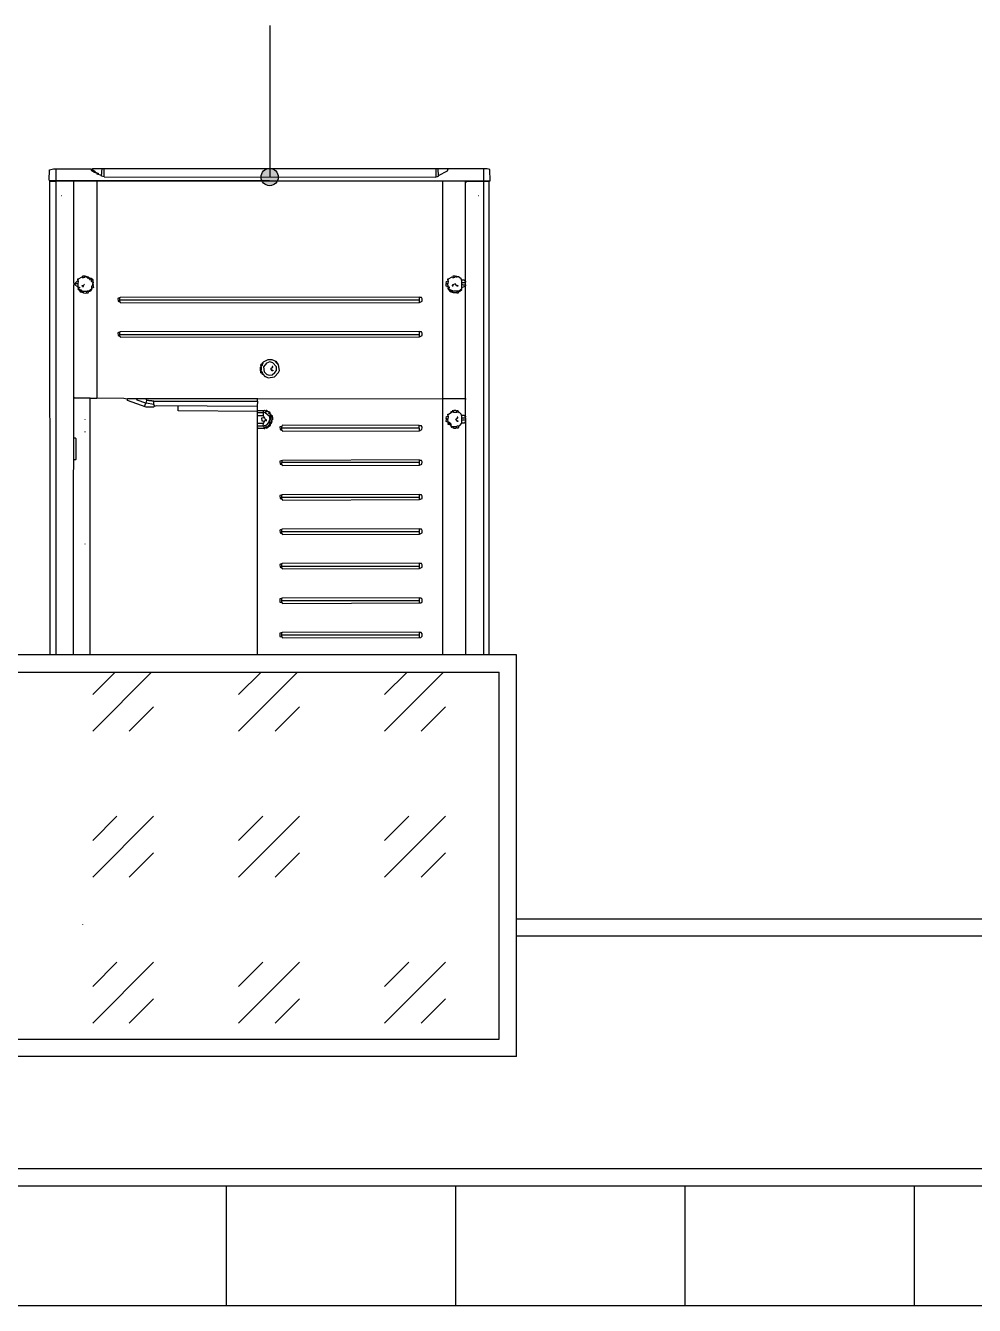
# Model space of a CAD drawing. Extents: x 3792242 to 5145247, y -1546315 to -1031918.
# Drawn here: x 4270777 to 4272432, y -1493650 to -1491419 of the extents above; entities that cross this region are included whole.
import ezdxf

# ---------------------------------------------------------------- set-up
doc = ezdxf.new("R2010")
doc.units = 0
doc.header["$MEASUREMENT"] = 0
for name, color, linetype in [('TENKÁ', 7, 'CONTINUOUS'), ('ZZ-chladenie', 133, 'CONTINUOUS'), ('ZZ-elektro', 221, 'CONTINUOUS')]:
    doc.layers.add(name, color=color, linetype=linetype)

msp = doc.modelspace()

# ---------------------------------------------------------------- hatches: boundary and pattern name
at = {"layer": 'TENKÁ', "ltscale": 0.25}
h = msp.add_hatch(color=256, dxfattribs=at)
h.dxf.hatch_style = 1
h.paths.add_polyline_path([(4271188.055, -1491682.648, 1), (4271218.055, -1491682.648, 1)])
at = {"layer": 'ZZ-elektro', "lineweight": 30, "ltscale": 10}
h = msp.add_hatch(dxfattribs=at)
h.set_pattern_fill('GOST_GLASS', color=253, scale=30)
h.set_pattern_definition([(45, (50824.38, -4245.37), (254.558441, -3e-14), [150, -210]), (45, (50888.02, -4245.37), (254.558441, -3e-14), [60, -300]), (45, (50824.38, -4181.73), (254.558441, -3e-14), [60, -300])])
h.paths.add_polyline_path([(4269908.442, -1492545.641), (4269908.442, -1493185.641), (4271603.442, -1493185.641), (4271603.442, -1492545.641)])

# ---------------------------------------------------------------- linework, layer by layer
at = {"layer": 'TENKÁ', "ltscale": 0.25}
msp.add_line((4271203.055, -1491418.588), (4271203.055, -1491682.648), dxfattribs=at)
at = {"layer": 'TENKÁ'}
for p, q in [((4271633.442, -1492975.641), (4275143.442, -1492975.641)), ((4271633.442, -1493005.641), (4275143.442, -1493005.641))]:
    msp.add_line(p, q, dxfattribs=at)
at = {"layer": 'TENKÁ', "color": 8}
for p, q in [((4308877.714, -1493411.477), (4262338.633, -1493411.477)), ((4262327.714, -1493441.477), (4308877.714, -1493441.477)), ((4271127.714, -1493649.641), (4271127.714, -1493441.477)), ((4271527.714, -1493649.641), (4271527.714, -1493441.477)), ((4271927.714, -1493649.641), (4271927.714, -1493441.477)), ((4272327.714, -1493649.641), (4272327.714, -1493441.477)), ((4262327.714, -1493649.641), (4308877.714, -1493649.641))]:
    msp.add_line(p, q, dxfattribs=at)
at = {"layer": 'TENKÁ', "ltscale": 0.25}
msp.add_circle((4271203.055, -1491682.648), 15, dxfattribs=at)
at = {"layer": 'ZZ-chladenie', "color": 9}
for p, q in [((4270818.256, -1491687.943), (4270818.962, -1491670.292)), ((4270818.962, -1491670.292), (4270826.023, -1491668.173)), ((4270826.023, -1491668.173), (4270891.686, -1491668.173)), ((4270830.965, -1492515.641), (4270830.965, -1491668.173)), ((4270891.686, -1491668.173), (4270891.686, -1491670.998)), ((4270892.391, -1491669.586), (4270891.686, -1491669.586)), ((4270891.686, -1491670.998), (4270893.098, -1491670.998)), ((4270893.098, -1491670.292), (4270892.391, -1491669.586)), ((4270893.803, -1491668.173), (4270893.098, -1491670.292)), ((4270893.098, -1491670.292), (4270894.51, -1491670.292)), ((4270893.098, -1491670.998), (4270893.098, -1491671.704)), ((4270893.098, -1491670.998), (4270897.334, -1491673.822)), ((4271582.206, -1491668.173), (4270893.803, -1491668.173)), ((4270894.51, -1491670.292), (4270898.04, -1491672.41)), ((4270894.51, -1491671.704), (4270894.51, -1491670.998)), ((4270894.51, -1491672.41), (4270894.51, -1491671.704)), ((4270895.216, -1491672.41), (4270894.51, -1491672.41)), ((4270895.216, -1491672.41), (4270895.922, -1491671.704)), ((4270895.922, -1491671.704), (4270896.628, -1491672.41)), ((4270896.628, -1491673.116), (4270896.628, -1491673.822)), ((4270897.334, -1491673.822), (4270900.158, -1491673.822)), ((4270898.04, -1491672.41), (4270898.04, -1491673.822)), ((4270898.746, -1491675.234), (4270898.746, -1491673.822)), ((4270900.158, -1491675.234), (4270898.746, -1491675.234)), ((4270900.158, -1491673.822), (4270900.158, -1491675.234)), ((4270900.864, -1491675.234), (4270900.158, -1491675.234)), ((4270901.57, -1491675.94), (4270900.864, -1491675.234)), ((4270902.277, -1491675.94), (4270901.57, -1491675.94)), ((4270902.277, -1491677.352), (4270902.277, -1491675.94)), ((4270902.277, -1491675.94), (4270903.689, -1491675.94)), ((4270910.043, -1491680.176), (4270902.277, -1491677.352)), ((4270903.689, -1491675.94), (4270903.689, -1491677.352)), ((4270910.043, -1491680.883), (4270910.749, -1491667.468)), ((4270914.279, -1491682.295), (4270910.043, -1491680.883)), ((4270914.279, -1491682.295), (4270914.279, -1491667.468)), ((4271491.831, -1491683.001), (4271497.479, -1491680.883)), ((4271493.243, -1491682.295), (4271493.243, -1491667.468)), ((4271497.479, -1491680.883), (4271496.773, -1491667.468)), ((4271497.479, -1491680.176), (4271496.773, -1491679.471)), ((4271497.479, -1491680.176), (4271513.012, -1491671.704)), ((4271513.012, -1491671.704), (4271514.424, -1491668.173)), ((4271514.424, -1491668.173), (4271514.424, -1491667.468)), ((4271576.557, -1492515.641), (4271576.557, -1491668.173)), ((4271587.148, -1491669.586), (4271582.206, -1491668.173)), ((4271587.854, -1491689.355), (4271587.148, -1491669.586)), ((4270819.668, -1491689.355), (4270818.256, -1491687.943)), ((4270818.256, -1491687.943), (4271587.854, -1491689.355)), ((4270820.369, -1492515.641), (4270819.668, -1491689.355)), ((4270820.374, -1491690.061), (4270830.965, -1491690.061)), ((4271544.785, -1491690.061), (4270830.965, -1491690.061)), ((4270861.325, -1491690.767), (4270860.619, -1491690.061)), ((4270861.325, -1491867.987), (4270861.325, -1491690.767)), ((4270902.277, -1492067.094), (4270902.277, -1491690.061)), ((4270914.279, -1491682.295), (4271491.831, -1491683.001)), ((4271505.246, -1492515.641), (4271505.246, -1491690.061)), ((4271545.195, -1492515.641), (4271544.785, -1491690.061)), ((4271545.491, -1491690.767), (4271544.785, -1491690.767)), ((4271545.491, -1491690.767), (4271546.197, -1491690.767)), ((4271546.197, -1491690.767), (4271546.903, -1491690.061)), ((4271546.903, -1491690.061), (4271576.557, -1491690.061)), ((4271576.557, -1491690.061), (4271585.736, -1491690.061)), ((4271585.736, -1491690.061), (4271587.854, -1491689.355)), ((4271586.116, -1492515.641), (4271585.736, -1491690.061)), ((4270839.437, -1491714.773), (4270840.144, -1491714.773)), ((4271567.379, -1491714.773), (4271568.085, -1491714.773)), ((4270868.386, -1491861.632), (4270868.386, -1491860.22)), ((4270868.386, -1491860.22), (4270869.798, -1491860.22)), ((4270869.092, -1491863.75), (4270869.798, -1491860.22)), ((4270869.798, -1491860.22), (4270876.152, -1491856.69)), ((4270876.152, -1491856.69), (4270876.858, -1491857.396)), ((4270881.095, -1491855.278), (4270876.858, -1491855.278)), ((4270876.858, -1491855.278), (4270876.858, -1491858.102)), ((4270876.858, -1491858.102), (4270880.388, -1491857.396)), ((4270880.388, -1491857.396), (4270881.801, -1491855.984)), ((4270886.743, -1491857.396), (4270881.095, -1491855.278)), ((4270881.801, -1491855.984), (4270881.801, -1491855.278)), ((4270883.213, -1491857.396), (4270883.213, -1491855.984)), ((4270884.625, -1491857.396), (4270883.213, -1491857.396)), ((4270884.625, -1491856.69), (4270884.625, -1491855.984)), ((4270884.625, -1491856.69), (4270884.625, -1491857.396)), ((4270884.625, -1491857.396), (4270884.625, -1491858.102)), ((4270884.625, -1491858.102), (4270886.037, -1491858.102)), ((4270886.037, -1491857.396), (4270886.037, -1491856.69)), ((4270886.037, -1491858.102), (4270886.037, -1491857.396)), ((4270889.567, -1491859.514), (4270886.743, -1491857.396)), ((4270887.449, -1491858.102), (4270887.449, -1491857.396)), ((4270887.449, -1491859.514), (4270887.449, -1491858.808)), ((4270887.449, -1491858.808), (4270888.155, -1491859.514)), ((4270888.155, -1491860.22), (4270887.449, -1491859.514)), ((4270888.155, -1491859.514), (4270888.861, -1491858.808)), ((4270888.155, -1491859.514), (4270888.861, -1491860.22)), ((4270888.861, -1491860.22), (4270888.155, -1491860.22)), ((4270888.861, -1491858.808), (4270889.567, -1491859.514)), ((4270888.861, -1491860.22), (4270889.567, -1491859.514)), ((4270888.861, -1491860.22), (4270888.861, -1491860.926)), ((4270890.274, -1491859.514), (4270889.567, -1491859.514)), ((4270891.686, -1491859.514), (4270889.567, -1491859.514)), ((4270890.274, -1491860.22), (4270890.274, -1491859.514)), ((4270890.274, -1491860.926), (4270890.274, -1491860.22)), ((4270895.216, -1491861.632), (4270891.686, -1491859.514)), ((4270891.686, -1491860.926), (4270891.686, -1491860.22)), ((4270891.686, -1491860.22), (4270892.391, -1491860.926)), ((4270892.391, -1491860.926), (4270893.098, -1491860.22)), ((4270893.098, -1491860.22), (4270893.803, -1491860.926)), ((4271513.719, -1491861.632), (4271513.719, -1491860.22)), ((4271513.719, -1491860.22), (4271515.131, -1491860.22)), ((4271514.424, -1491863.75), (4271515.131, -1491860.22)), ((4271515.131, -1491860.22), (4271521.485, -1491856.69)), ((4271521.485, -1491856.69), (4271522.191, -1491857.396)), ((4271526.427, -1491855.278), (4271522.191, -1491855.278)), ((4271522.191, -1491855.278), (4271522.191, -1491858.102)), ((4271522.191, -1491858.102), (4271525.722, -1491857.396)), ((4271525.722, -1491857.396), (4271527.134, -1491855.984)), ((4271532.076, -1491856.69), (4271526.427, -1491855.278)), ((4271527.134, -1491855.984), (4271527.134, -1491855.278)), ((4271528.546, -1491857.396), (4271528.546, -1491855.984)), ((4271529.958, -1491857.396), (4271528.546, -1491857.396)), ((4271529.958, -1491856.69), (4271529.958, -1491855.984)), ((4271529.958, -1491856.69), (4271529.958, -1491857.396)), ((4271537.018, -1491860.22), (4271532.076, -1491856.69)), ((4271538.431, -1491863.75), (4271537.018, -1491860.22)), ((4270861.018, -1492515.641), (4270861.325, -1491870.105)), ((4270862.031, -1491867.987), (4270861.325, -1491867.987)), ((4270861.325, -1491870.105), (4270863.443, -1491870.105)), ((4270862.738, -1491868.693), (4270862.031, -1491867.987)), ((4270862.738, -1491868.693), (4270867.68, -1491863.75)), ((4270868.386, -1491868.693), (4270862.738, -1491868.693)), ((4270862.738, -1491869.399), (4270862.738, -1491870.105)), ((4270863.443, -1491870.105), (4270868.386, -1491874.341)), ((4270867.68, -1491863.75), (4270869.092, -1491863.75)), ((4270869.092, -1491861.632), (4270868.386, -1491861.632)), ((4270869.092, -1491863.75), (4270868.386, -1491868.693)), ((4270869.092, -1491869.399), (4270868.386, -1491868.693)), ((4270868.386, -1491874.341), (4270871.21, -1491874.341)), ((4270871.21, -1491875.754), (4270868.386, -1491876.459)), ((4270868.386, -1491876.459), (4270871.21, -1491880.695)), ((4270869.092, -1491861.632), (4270869.798, -1491861.632)), ((4270869.092, -1491874.341), (4270869.092, -1491869.399)), ((4270869.092, -1491877.871), (4270869.798, -1491877.166)), ((4270869.798, -1491878.578), (4270869.092, -1491877.871)), ((4270869.798, -1491875.754), (4270869.798, -1491874.341)), ((4270869.798, -1491879.283), (4270869.798, -1491878.578)), ((4270870.504, -1491879.283), (4270869.798, -1491879.283)), ((4270871.916, -1491879.283), (4270870.504, -1491877.871)), ((4270870.504, -1491879.283), (4270871.21, -1491878.578)), ((4270871.21, -1491879.99), (4270870.504, -1491879.283)), ((4270871.21, -1491874.341), (4270871.21, -1491875.754)), ((4270871.21, -1491878.578), (4270871.916, -1491879.283)), ((4270871.916, -1491880.695), (4270871.21, -1491879.99)), ((4270871.21, -1491880.695), (4270871.916, -1491880.695)), ((4270872.622, -1491879.283), (4270871.916, -1491879.283)), ((4270874.74, -1491879.99), (4270871.916, -1491879.283)), ((4270871.916, -1491881.402), (4270871.916, -1491880.695)), ((4270871.916, -1491880.695), (4270872.622, -1491882.814)), ((4270872.622, -1491881.402), (4270871.916, -1491881.402)), ((4270872.622, -1491879.99), (4270872.622, -1491879.283)), ((4270872.622, -1491881.402), (4270873.328, -1491880.695)), ((4270872.622, -1491882.814), (4270874.034, -1491882.814)), ((4270873.328, -1491880.695), (4270873.328, -1491879.99)), ((4270874.034, -1491882.814), (4270874.74, -1491879.99)), ((4270874.034, -1491882.814), (4270874.034, -1491883.52)), ((4270874.034, -1491882.814), (4270878.271, -1491884.226)), ((4270874.74, -1491880.695), (4270876.858, -1491880.695)), ((4270876.152, -1491872.929), (4270876.152, -1491871.517)), ((4270876.152, -1491871.517), (4270877.564, -1491871.517)), ((4270876.858, -1491872.929), (4270876.152, -1491872.929)), ((4270876.152, -1491882.108), (4270876.858, -1491881.402)), ((4270876.152, -1491883.52), (4270876.152, -1491882.108)), ((4270877.564, -1491872.223), (4270876.858, -1491872.929)), ((4270876.858, -1491872.929), (4270876.858, -1491873.635)), ((4270876.858, -1491873.635), (4270878.271, -1491873.635)), ((4270876.858, -1491881.402), (4270883.919, -1491881.402)), ((4270877.564, -1491882.108), (4270876.858, -1491882.108)), ((4270877.564, -1491871.517), (4270877.564, -1491872.223)), ((4270877.564, -1491883.52), (4270877.564, -1491882.108)), ((4270878.271, -1491871.517), (4270878.976, -1491870.811)), ((4270878.271, -1491873.635), (4270878.271, -1491871.517)), ((4270878.976, -1491870.811), (4270879.683, -1491870.105)), ((4270879.683, -1491870.105), (4270880.388, -1491869.399)), ((4270883.919, -1491884.226), (4270884.625, -1491880.695)), ((4270884.625, -1491880.695), (4270886.037, -1491880.695)), ((4270886.037, -1491880.695), (4270887.449, -1491881.402)), ((4270886.037, -1491882.108), (4270886.037, -1491881.402)), ((4270886.743, -1491882.814), (4270886.037, -1491882.108)), ((4270886.743, -1491884.226), (4270887.449, -1491882.108)), ((4270886.743, -1491882.814), (4270887.449, -1491882.814)), ((4270887.449, -1491881.402), (4270891.686, -1491877.871)), ((4270887.449, -1491881.402), (4270887.449, -1491880.695)), ((4270887.449, -1491882.108), (4270890.979, -1491880.695)), ((4270887.449, -1491882.814), (4270887.449, -1491882.108)), ((4270888.861, -1491860.926), (4270890.274, -1491860.926)), ((4270888.861, -1491880.695), (4270888.861, -1491879.99)), ((4270888.861, -1491879.99), (4270889.567, -1491879.99)), ((4270888.861, -1491880.695), (4270888.861, -1491881.402)), ((4270889.567, -1491879.99), (4270890.274, -1491879.283)), ((4270889.567, -1491879.99), (4270890.274, -1491880.695)), ((4270890.274, -1491879.283), (4270890.979, -1491878.578)), ((4270890.274, -1491880.695), (4270890.979, -1491879.99)), ((4270890.979, -1491878.578), (4270890.979, -1491877.871)), ((4270890.979, -1491877.871), (4270891.686, -1491877.871)), ((4270890.979, -1491880.695), (4270893.098, -1491878.578)), ((4270890.979, -1491879.99), (4270891.686, -1491879.99)), ((4270892.391, -1491860.926), (4270891.686, -1491860.926)), ((4270892.391, -1491878.578), (4270891.686, -1491877.871)), ((4270891.686, -1491879.283), (4270892.391, -1491878.578)), ((4270891.686, -1491879.99), (4270891.686, -1491879.283)), ((4270892.391, -1491864.456), (4270892.391, -1491860.926)), ((4270893.098, -1491865.163), (4270892.391, -1491864.456)), ((4270893.098, -1491861.632), (4270893.803, -1491860.926)), ((4270893.098, -1491862.338), (4270893.098, -1491861.632)), ((4270893.803, -1491862.338), (4270893.098, -1491862.338)), ((4270893.803, -1491865.868), (4270893.098, -1491865.163)), ((4270893.098, -1491872.223), (4270895.922, -1491871.517)), ((4270893.098, -1491878.578), (4270893.098, -1491872.223)), ((4270894.51, -1491860.926), (4270893.803, -1491860.926)), ((4270894.51, -1491861.632), (4270893.803, -1491862.338)), ((4270894.51, -1491865.868), (4270893.803, -1491865.868)), ((4270895.922, -1491875.047), (4270893.803, -1491876.459)), ((4270894.51, -1491861.632), (4270894.51, -1491860.926)), ((4270894.51, -1491870.105), (4270895.216, -1491865.163)), ((4270895.922, -1491865.868), (4270894.51, -1491865.868)), ((4270894.51, -1491867.281), (4270895.922, -1491867.281)), ((4270894.51, -1491871.517), (4270894.51, -1491870.105)), ((4270895.922, -1491870.105), (4270894.51, -1491870.105)), ((4270894.51, -1491871.517), (4270895.922, -1491875.047)), ((4270895.216, -1491865.163), (4270895.216, -1491861.632)), ((4270895.922, -1491867.281), (4270895.922, -1491865.868)), ((4270895.922, -1491871.517), (4270895.922, -1491870.105)), ((4271510.895, -1491867.987), (4271511.6, -1491864.456)), ((4271513.719, -1491868.693), (4271510.895, -1491867.987)), ((4271510.895, -1491869.399), (4271511.6, -1491868.693)), ((4271510.895, -1491872.929), (4271510.895, -1491869.399)), ((4271511.6, -1491872.929), (4271510.895, -1491872.929)), ((4271511.6, -1491864.456), (4271514.424, -1491863.75)), ((4271511.6, -1491868.693), (4271511.6, -1491867.987)), ((4271512.307, -1491873.635), (4271511.6, -1491872.929)), ((4271513.012, -1491874.341), (4271512.307, -1491873.635)), ((4271514.424, -1491874.341), (4271513.012, -1491874.341)), ((4271514.424, -1491861.632), (4271513.719, -1491861.632)), ((4271514.424, -1491863.75), (4271513.719, -1491868.693)), ((4271515.131, -1491877.166), (4271513.719, -1491868.693)), ((4271517.955, -1491881.402), (4271513.719, -1491876.459)), ((4271513.719, -1491876.459), (4271515.131, -1491876.459)), ((4271514.424, -1491877.871), (4271513.719, -1491877.871)), ((4271514.424, -1491861.632), (4271515.131, -1491861.632)), ((4271515.131, -1491874.341), (4271514.424, -1491874.341)), ((4271515.131, -1491878.578), (4271514.424, -1491877.871)), ((4271516.543, -1491874.341), (4271515.131, -1491874.341)), ((4271515.131, -1491876.459), (4271515.837, -1491875.754)), ((4271515.837, -1491877.166), (4271515.131, -1491876.459)), ((4271517.249, -1491879.283), (4271515.131, -1491877.166)), ((4271515.837, -1491879.283), (4271515.131, -1491878.578)), ((4271515.837, -1491875.754), (4271516.543, -1491875.754)), ((4271515.837, -1491877.871), (4271515.837, -1491877.166)), ((4271515.837, -1491879.283), (4271516.543, -1491878.578)), ((4271515.837, -1491879.99), (4271515.837, -1491879.283)), ((4271516.543, -1491879.99), (4271515.837, -1491879.99)), ((4271516.543, -1491875.754), (4271516.543, -1491874.341)), ((4271516.543, -1491878.578), (4271517.249, -1491879.283)), ((4271517.249, -1491880.695), (4271516.543, -1491879.99)), ((4271517.955, -1491879.283), (4271517.249, -1491879.283)), ((4271522.191, -1491880.695), (4271517.249, -1491879.283)), ((4271517.955, -1491881.402), (4271517.249, -1491880.695)), ((4271517.955, -1491879.99), (4271517.955, -1491879.283)), ((4271517.955, -1491881.402), (4271518.661, -1491880.695)), ((4271517.955, -1491882.814), (4271517.955, -1491881.402)), ((4271518.661, -1491882.814), (4271517.955, -1491882.814)), ((4271518.661, -1491880.695), (4271518.661, -1491879.99)), ((4271519.367, -1491883.52), (4271518.661, -1491882.814)), ((4271519.367, -1491882.108), (4271520.073, -1491881.402)), ((4271519.367, -1491882.814), (4271519.367, -1491882.108)), ((4271520.073, -1491880.695), (4271520.073, -1491879.99)), ((4271520.073, -1491881.402), (4271520.073, -1491880.695)), ((4271526.427, -1491868.693), (4271521.485, -1491870.811)), ((4271521.485, -1491870.811), (4271521.485, -1491872.223)), ((4271521.485, -1491872.223), (4271522.898, -1491872.223)), ((4271521.485, -1491882.108), (4271522.191, -1491881.402)), ((4271521.485, -1491883.52), (4271521.485, -1491882.108)), ((4271522.898, -1491884.226), (4271522.191, -1491880.695)), ((4271522.191, -1491881.402), (4271522.191, -1491882.108)), ((4271522.898, -1491872.223), (4271522.898, -1491870.811)), ((4271529.252, -1491881.402), (4271523.603, -1491881.402)), ((4271528.546, -1491870.811), (4271526.427, -1491868.693)), ((4271529.958, -1491872.929), (4271528.546, -1491870.811)), ((4271529.958, -1491871.517), (4271529.252, -1491871.517)), ((4271529.252, -1491884.226), (4271529.958, -1491880.695)), ((4271529.958, -1491871.517), (4271531.37, -1491871.517)), ((4271531.37, -1491872.929), (4271529.958, -1491872.929)), ((4271529.958, -1491880.695), (4271531.37, -1491880.695)), ((4271531.37, -1491871.517), (4271531.37, -1491872.929)), ((4271531.37, -1491880.695), (4271534.194, -1491882.108)), ((4271531.37, -1491882.108), (4271531.37, -1491881.402)), ((4271532.076, -1491882.814), (4271531.37, -1491882.108)), ((4271532.076, -1491882.814), (4271532.782, -1491882.108)), ((4271532.076, -1491884.226), (4271532.076, -1491882.814)), ((4271532.782, -1491882.814), (4271532.076, -1491882.814)), ((4271532.782, -1491881.402), (4271537.018, -1491877.871)), ((4271532.782, -1491882.108), (4271532.782, -1491882.814)), ((4271534.194, -1491882.108), (4271538.431, -1491878.578)), ((4271534.194, -1491880.695), (4271534.194, -1491879.99)), ((4271534.194, -1491879.99), (4271534.9, -1491879.99)), ((4271534.194, -1491880.695), (4271534.194, -1491881.402)), ((4271534.9, -1491879.99), (4271535.606, -1491879.283)), ((4271534.9, -1491879.99), (4271535.606, -1491880.695)), ((4271535.606, -1491879.283), (4271536.312, -1491878.578)), ((4271535.606, -1491880.695), (4271536.312, -1491879.99)), ((4271536.312, -1491878.578), (4271536.312, -1491877.871)), ((4271536.312, -1491877.871), (4271537.018, -1491877.871)), ((4271536.312, -1491879.99), (4271537.018, -1491879.99)), ((4271537.724, -1491878.578), (4271537.018, -1491877.871)), ((4271537.018, -1491879.283), (4271537.724, -1491878.578)), ((4271537.018, -1491879.99), (4271537.018, -1491879.283)), ((4271541.961, -1491862.338), (4271537.724, -1491862.338)), ((4271538.431, -1491875.047), (4271538.431, -1491863.75)), ((4271538.431, -1491875.047), (4271544.079, -1491872.929)), ((4271538.431, -1491878.578), (4271538.431, -1491875.047)), ((4271539.136, -1491866.575), (4271544.785, -1491866.575)), ((4271539.843, -1491870.811), (4271539.136, -1491870.105)), ((4271544.785, -1491870.811), (4271539.843, -1491870.811)), ((4271542.667, -1491863.044), (4271541.961, -1491862.338)), ((4271543.373, -1491863.044), (4271542.667, -1491863.044)), ((4271543.373, -1491863.75), (4271543.373, -1491863.044)), ((4271544.079, -1491864.456), (4271543.373, -1491863.75)), ((4271544.785, -1491864.456), (4271544.079, -1491863.75)), ((4271544.785, -1491864.456), (4271544.079, -1491864.456)), ((4271544.079, -1491872.929), (4271544.785, -1491872.223)), ((4271544.785, -1491864.456), (4271545.491, -1491864.456)), ((4271544.785, -1491870.811), (4271545.491, -1491870.811)), ((4270877.564, -1491883.52), (4270877.564, -1491884.226)), ((4270878.271, -1491884.226), (4270882.507, -1491884.932)), ((4270882.507, -1491884.932), (4270886.743, -1491884.226)), ((4270942.521, -1491892.698), (4270938.285, -1491894.111)), ((4270938.285, -1491894.111), (4270938.991, -1491899.053)), ((4270938.991, -1491899.053), (4270942.521, -1491900.465)), ((4270941.816, -1491899.759), (4270941.816, -1491893.405)), ((4270941.816, -1491896.935), (4271464.295, -1491896.935)), ((4270941.816, -1491899.759), (4270941.816, -1491900.465)), ((4271464.295, -1491891.993), (4270942.521, -1491892.698)), ((4270942.521, -1491900.465), (4270943.228, -1491901.877)), ((4270943.228, -1491901.877), (4271464.295, -1491901.171)), ((4271464.295, -1491900.465), (4271464.295, -1491891.993)), ((4271467.825, -1491892.698), (4271464.295, -1491892.698)), ((4271464.295, -1491901.171), (4271469.237, -1491899.053)), ((4271469.237, -1491894.817), (4271467.825, -1491892.698)), ((4271469.237, -1491899.053), (4271469.237, -1491894.817)), ((4271521.485, -1491883.52), (4271519.367, -1491883.52)), ((4271521.485, -1491883.52), (4271522.898, -1491883.52)), ((4271522.898, -1491883.52), (4271523.603, -1491884.226)), ((4271529.252, -1491884.226), (4271522.898, -1491884.226)), ((4271529.252, -1491884.226), (4271532.076, -1491884.226)), ((4270942.521, -1491952.713), (4270938.285, -1491954.125)), ((4270938.285, -1491954.125), (4270938.991, -1491959.068)), ((4270938.991, -1491959.068), (4270942.521, -1491960.48)), ((4270941.816, -1491959.773), (4270941.816, -1491953.419)), ((4270941.816, -1491956.949), (4271464.295, -1491956.949)), ((4270941.816, -1491959.773), (4270941.816, -1491960.48)), ((4271464.295, -1491952.007), (4270942.521, -1491952.713)), ((4270942.521, -1491960.48), (4270942.521, -1491961.892)), ((4270942.521, -1491961.892), (4271464.295, -1491961.186)), ((4271464.295, -1491960.48), (4271464.295, -1491952.007)), ((4271467.825, -1491952.713), (4271464.295, -1491952.713)), ((4271464.295, -1491961.186), (4271469.237, -1491959.068)), ((4271469.237, -1491954.831), (4271467.825, -1491952.713)), ((4271469.237, -1491959.068), (4271469.237, -1491954.831)), ((4271186.816, -1492014.14), (4271190.346, -1492010.61)), ((4271186.816, -1492018.376), (4271186.816, -1492014.14)), ((4271187.522, -1492011.315), (4271187.522, -1492009.198)), ((4271187.522, -1492009.198), (4271188.934, -1492009.198)), ((4271187.522, -1492011.315), (4271188.228, -1492011.315)), ((4271188.228, -1492011.315), (4271187.522, -1492012.022)), ((4271187.522, -1492012.022), (4271187.522, -1492012.727)), ((4271187.522, -1492012.727), (4271188.228, -1492012.727)), ((4271188.934, -1492014.846), (4271188.228, -1492014.14)), ((4271188.934, -1492009.198), (4271188.934, -1492008.491)), ((4271188.934, -1492008.491), (4271190.346, -1492008.491)), ((4271188.934, -1492009.198), (4271189.64, -1492009.903)), ((4271188.934, -1492018.376), (4271188.934, -1492014.846)), ((4271189.64, -1492009.903), (4271190.346, -1492009.903)), ((4271190.346, -1492006.373), (4271192.464, -1492004.961)), ((4271190.346, -1492010.61), (4271190.346, -1492006.373)), ((4271190.346, -1492008.491), (4271191.052, -1492007.786)), ((4271191.052, -1492007.786), (4271191.758, -1492007.786)), ((4271191.758, -1492006.373), (4271191.758, -1492005.667)), ((4271191.758, -1492007.786), (4271191.758, -1492006.373)), ((4271192.464, -1492004.961), (4271200.231, -1492000.725)), ((4271197.406, -1492007.079), (4271192.464, -1492013.434)), ((4271192.464, -1492013.434), (4271193.17, -1492021.906)), ((4271203.055, -1492004.961), (4271197.406, -1492007.079)), ((4271200.231, -1492000.725), (4271206.585, -1492000.725)), ((4271208.704, -1492006.373), (4271203.055, -1492004.961)), ((4271205.88, -1492015.552), (4271208.704, -1492014.14)), ((4271205.88, -1492018.376), (4271205.88, -1492015.552)), ((4271206.585, -1492000.725), (4271215.058, -1492004.255)), ((4271208.704, -1492012.727), (4271207.292, -1492012.727)), ((4271207.292, -1492012.727), (4271207.292, -1492014.14)), ((4271215.058, -1492013.434), (4271208.704, -1492006.373)), ((4271208.704, -1492014.14), (4271208.704, -1492012.727)), ((4271215.058, -1492004.255), (4271213.646, -1492005.667)), ((4271213.646, -1492005.667), (4271213.646, -1492004.961)), ((4271213.646, -1492004.961), (4271215.058, -1492004.961)), ((4271215.764, -1492005.667), (4271214.352, -1492006.373)), ((4271214.352, -1492006.373), (4271217.176, -1492007.786)), ((4271215.764, -1492004.961), (4271215.058, -1492004.961)), ((4271215.058, -1492019.789), (4271215.058, -1492013.434)), ((4271215.764, -1492005.667), (4271215.764, -1492004.961)), ((4271216.47, -1492006.373), (4271215.764, -1492005.667)), ((4271218.588, -1492009.903), (4271215.764, -1492005.667)), ((4271215.764, -1492007.079), (4271216.47, -1492006.373)), ((4271215.764, -1492007.079), (4271215.764, -1492007.786)), ((4271220, -1492019.789), (4271218.588, -1492009.903)), ((4271187.522, -1492024.025), (4271186.816, -1492018.376)), ((4271187.522, -1492019.082), (4271186.816, -1492019.082)), ((4271187.522, -1492019.082), (4271188.228, -1492019.082)), ((4271188.934, -1492020.494), (4271187.522, -1492020.494)), ((4271191.758, -1492025.437), (4271187.522, -1492024.025)), ((4271188.228, -1492019.082), (4271188.934, -1492018.376)), ((4271188.228, -1492021.906), (4271188.934, -1492021.201)), ((4271189.64, -1492021.906), (4271188.228, -1492021.906)), ((4271188.934, -1492021.201), (4271188.934, -1492020.494)), ((4271188.934, -1492024.025), (4271189.64, -1492023.318)), ((4271190.346, -1492022.613), (4271189.64, -1492021.906)), ((4271189.64, -1492023.318), (4271190.346, -1492023.318)), ((4271190.346, -1492025.437), (4271190.346, -1492022.613)), ((4271190.346, -1492026.849), (4271190.346, -1492025.437)), ((4271191.758, -1492026.849), (4271190.346, -1492026.849)), ((4271191.758, -1492026.849), (4271191.758, -1492025.437)), ((4271191.758, -1492026.849), (4271192.464, -1492027.555)), ((4271191.758, -1492026.849), (4271194.582, -1492030.379)), ((4271193.17, -1492021.906), (4271198.113, -1492026.849)), ((4271194.582, -1492030.379), (4271195.994, -1492030.379)), ((4271195.994, -1492030.379), (4271200.231, -1492032.497)), ((4271198.113, -1492026.849), (4271198.818, -1492026.849)), ((4271198.818, -1492026.849), (4271202.349, -1492028.261)), ((4271200.231, -1492032.497), (4271211.528, -1492031.085)), ((4271202.349, -1492028.261), (4271207.292, -1492027.555)), ((4271207.292, -1492020.494), (4271205.88, -1492018.376)), ((4271207.292, -1492019.082), (4271206.585, -1492019.082)), ((4271207.292, -1492019.082), (4271208.704, -1492019.082)), ((4271208.704, -1492020.494), (4271207.292, -1492020.494)), ((4271207.292, -1492027.555), (4271212.234, -1492023.318)), ((4271208.704, -1492019.082), (4271208.704, -1492020.494)), ((4271211.528, -1492031.085), (4271218.588, -1492023.318)), ((4271212.234, -1492023.318), (4271215.058, -1492019.789)), ((4271218.588, -1492023.318), (4271220, -1492019.789)), ((4270862.031, -1492067.094), (4270861.325, -1492067.094)), ((4270862.738, -1492067.8), (4270862.031, -1492067.094)), ((4270890.274, -1492067.8), (4270862.738, -1492067.8)), ((4270890.274, -1492515.641), (4270890.274, -1492067.8)), ((4270890.274, -1492067.8), (4270901.57, -1492067.8)), ((4270901.57, -1492067.8), (4270902.277, -1492067.094)), ((4270902.982, -1492067.8), (4270902.277, -1492067.094)), ((4270948.876, -1492068.506), (4270902.982, -1492067.8)), ((4270954.524, -1492069.918), (4270948.876, -1492068.506)), ((4270955.23, -1492072.036), (4270955.23, -1492068.506)), ((4270955.23, -1492068.506), (4271182.58, -1492068.506)), ((4270987.709, -1492084.039), (4270955.23, -1492072.036)), ((4270972.176, -1492071.33), (4270971.469, -1492069.918)), ((4270987.003, -1492076.979), (4270972.176, -1492071.33)), ((4270984.884, -1492082.627), (4270987.003, -1492076.979)), ((4270989.121, -1492072.036), (4270987.709, -1492069.918)), ((4270987.709, -1492076.979), (4270989.121, -1492072.036)), ((4271001.124, -1492079.097), (4270987.709, -1492076.979)), ((4270991.945, -1492072.036), (4270989.121, -1492072.036)), ((4270992.651, -1492072.742), (4270991.945, -1492072.036)), ((4270997.594, -1492072.742), (4270992.651, -1492072.742)), ((4270998.299, -1492073.448), (4270997.594, -1492072.742)), ((4271001.124, -1492073.448), (4270998.299, -1492073.448)), ((4271001.83, -1492082.627), (4271000.418, -1492084.039)), ((4271001.124, -1492079.097), (4271001.124, -1492073.448)), ((4271001.124, -1492073.448), (4271181.873, -1492073.448)), ((4271002.536, -1492081.921), (4271001.124, -1492079.097)), ((4271006.066, -1492081.215), (4271001.83, -1492082.627)), ((4271181.873, -1492082.627), (4271006.066, -1492081.215)), ((4271043.487, -1492081.921), (4271043.487, -1492081.215)), ((4271043.487, -1492090.393), (4271043.487, -1492081.921)), ((4271181.873, -1492073.448), (4271181.167, -1492081.921)), ((4271181.167, -1492081.921), (4271181.167, -1492082.627)), ((4271181.873, -1492069.918), (4271182.58, -1492069.212)), ((4271181.873, -1492073.448), (4271181.873, -1492069.918)), ((4271181.873, -1492515.641), (4271181.873, -1492082.627)), ((4271182.58, -1492068.506), (4271505.246, -1492069.212)), ((4271505.246, -1492069.212), (4271505.952, -1492068.506)), ((4271505.952, -1492068.506), (4271544.079, -1492068.506)), ((4271544.079, -1492068.506), (4271544.785, -1492069.212)), ((4271544.785, -1492069.212), (4271545.491, -1492069.212)), ((4270881.095, -1492105.22), (4270881.095, -1492104.515)), ((4271000.418, -1492084.039), (4270987.709, -1492084.039)), ((4271182.58, -1492091.1), (4271043.487, -1492090.393)), ((4271181.873, -1492098.16), (4271191.758, -1492098.16)), ((4271182.58, -1492089.688), (4271191.758, -1492089.688)), ((4271182.58, -1492093.218), (4271191.052, -1492093.218)), ((4271194.582, -1492102.396), (4271188.934, -1492103.103)), ((4271188.934, -1492103.103), (4271189.64, -1492107.339)), ((4271192.464, -1492089.688), (4271194.582, -1492088.981)), ((4271192.464, -1492098.866), (4271192.464, -1492089.688)), ((4271195.289, -1492093.924), (4271192.464, -1492093.218)), ((4271193.877, -1492102.396), (4271192.464, -1492098.866)), ((4271194.582, -1492090.393), (4271193.17, -1492089.688)), ((4271194.582, -1492088.981), (4271194.582, -1492090.393)), ((4271194.582, -1492090.393), (4271195.994, -1492090.393)), ((4271195.289, -1492104.515), (4271194.582, -1492102.396)), ((4271202.349, -1492099.572), (4271195.289, -1492093.924)), ((4271197.406, -1492105.927), (4271195.289, -1492104.515)), ((4271195.994, -1492091.1), (4271196.701, -1492088.981)), ((4271196.701, -1492091.1), (4271195.994, -1492090.393)), ((4271201.643, -1492091.805), (4271195.994, -1492091.1)), ((4271195.994, -1492093.218), (4271196.701, -1492092.512)), ((4271195.994, -1492093.924), (4271195.994, -1492093.218)), ((4271196.701, -1492088.981), (4271198.113, -1492088.981)), ((4271196.701, -1492091.805), (4271196.701, -1492091.1)), ((4271196.701, -1492092.512), (4271196.701, -1492091.805)), ((4271197.406, -1492107.339), (4271197.406, -1492105.927)), ((4271198.113, -1492088.981), (4271199.525, -1492091.805)), ((4271204.467, -1492096.748), (4271200.937, -1492093.218)), ((4271200.937, -1492093.218), (4271202.349, -1492093.218)), ((4271203.761, -1492093.924), (4271201.643, -1492091.805)), ((4271201.643, -1492094.63), (4271201.643, -1492093.924)), ((4271202.349, -1492094.63), (4271201.643, -1492094.63)), ((4271203.055, -1492093.218), (4271202.349, -1492093.218)), ((4271202.349, -1492094.63), (4271203.055, -1492095.336)), ((4271203.055, -1492101.691), (4271202.349, -1492101.691)), ((4271203.055, -1492093.924), (4271203.055, -1492093.218)), ((4271203.761, -1492094.63), (4271203.055, -1492093.924)), ((4271203.055, -1492095.336), (4271203.761, -1492094.63)), ((4271203.055, -1492095.336), (4271203.761, -1492094.63)), ((4271203.055, -1492103.808), (4271203.055, -1492098.16)), ((4271203.055, -1492098.16), (4271207.292, -1492098.16)), ((4271203.761, -1492098.866), (4271203.055, -1492099.572)), ((4271203.055, -1492099.572), (4271204.467, -1492099.572)), ((4271203.055, -1492101.691), (4271205.88, -1492100.984)), ((4271205.173, -1492104.515), (4271203.055, -1492103.808)), ((4271203.055, -1492105.22), (4271203.761, -1492104.515)), ((4271203.055, -1492106.633), (4271203.055, -1492105.22)), ((4271204.467, -1492098.16), (4271203.761, -1492093.924)), ((4271205.88, -1492100.984), (4271203.761, -1492098.866)), ((4271203.761, -1492104.515), (4271203.761, -1492103.808)), ((4271205.88, -1492096.748), (4271204.467, -1492096.748)), ((4271205.173, -1492104.515), (4271206.585, -1492100.984)), ((4271207.292, -1492110.163), (4271205.173, -1492104.515)), ((4271205.88, -1492097.454), (4271205.88, -1492096.748)), ((4271206.585, -1492100.984), (4271205.88, -1492099.572)), ((4271205.88, -1492099.572), (4271207.292, -1492099.572)), ((4271207.997, -1492105.927), (4271206.585, -1492106.633)), ((4271207.292, -1492098.16), (4271207.997, -1492103.103)), ((4271207.997, -1492103.103), (4271207.997, -1492105.927)), ((4271510.895, -1492103.808), (4271511.6, -1492100.279)), ((4271513.719, -1492104.515), (4271510.895, -1492103.808)), ((4271510.895, -1492108.751), (4271511.6, -1492104.515)), ((4271511.6, -1492100.279), (4271514.424, -1492099.572)), ((4271511.6, -1492104.515), (4271511.6, -1492103.808)), ((4271513.719, -1492097.454), (4271513.719, -1492096.042)), ((4271513.719, -1492096.042), (4271515.131, -1492096.042)), ((4271514.424, -1492097.454), (4271513.719, -1492097.454)), ((4271514.424, -1492099.572), (4271513.719, -1492104.515)), ((4271514.424, -1492110.163), (4271513.719, -1492104.515)), ((4271514.424, -1492099.572), (4271515.131, -1492096.042)), ((4271514.424, -1492097.454), (4271515.131, -1492097.454)), ((4271515.131, -1492096.042), (4271519.367, -1492093.218)), ((4271519.367, -1492093.218), (4271519.367, -1492091.1)), ((4271519.367, -1492091.1), (4271521.485, -1492091.1)), ((4271519.367, -1492092.512), (4271520.779, -1492092.512)), ((4271520.779, -1492092.512), (4271521.485, -1492091.805)), ((4271521.485, -1492091.805), (4271520.779, -1492091.805)), ((4271522.898, -1492090.393), (4271521.485, -1492090.393)), ((4271521.485, -1492091.1), (4271523.603, -1492092.512)), ((4271522.898, -1492091.805), (4271524.31, -1492088.981)), ((4271522.898, -1492091.805), (4271522.898, -1492092.512)), ((4271523.603, -1492092.512), (4271529.252, -1492092.512)), ((4271524.31, -1492088.981), (4271527.134, -1492088.981)), ((4271527.134, -1492088.981), (4271529.252, -1492090.393)), ((4271527.84, -1492104.515), (4271531.37, -1492102.396)), ((4271529.958, -1492108.751), (4271527.84, -1492104.515)), ((4271529.252, -1492092.512), (4271529.958, -1492089.688)), ((4271534.9, -1492093.924), (4271529.252, -1492092.512)), ((4271529.958, -1492089.688), (4271531.37, -1492089.688)), ((4271531.37, -1492100.984), (4271529.958, -1492100.984)), ((4271529.958, -1492100.984), (4271529.958, -1492102.396)), ((4271531.37, -1492089.688), (4271533.488, -1492093.924)), ((4271531.37, -1492102.396), (4271531.37, -1492100.984)), ((4271537.018, -1492096.042), (4271534.9, -1492093.924)), ((4271538.431, -1492099.572), (4271537.018, -1492096.042)), ((4271541.961, -1492098.16), (4271537.724, -1492098.16)), ((4271538.431, -1492111.575), (4271538.431, -1492099.572)), ((4271539.136, -1492102.396), (4271544.785, -1492102.396)), ((4271539.843, -1492106.633), (4271539.136, -1492105.927)), ((4271542.667, -1492098.866), (4271541.961, -1492098.16)), ((4271543.373, -1492098.866), (4271542.667, -1492098.866)), ((4271543.373, -1492099.572), (4271543.373, -1492098.866)), ((4271544.079, -1492100.279), (4271543.373, -1492099.572)), ((4271544.785, -1492100.279), (4271544.079, -1492099.572)), ((4271544.785, -1492100.279), (4271544.079, -1492100.279)), ((4271544.785, -1492100.279), (4271545.491, -1492100.279)), ((4270881.095, -1492127.108), (4270881.095, -1492126.402)), ((4271181.873, -1492111.575), (4271191.758, -1492111.575)), ((4271182.58, -1492116.518), (4271181.873, -1492116.518)), ((4271182.58, -1492116.518), (4271191.758, -1492116.518)), ((4271183.286, -1492120.754), (4271182.58, -1492120.048)), ((4271193.17, -1492120.754), (4271183.286, -1492120.754)), ((4271189.64, -1492107.339), (4271191.052, -1492107.339)), ((4271191.052, -1492107.339), (4271193.877, -1492108.045)), ((4271191.758, -1492116.518), (4271192.464, -1492111.575)), ((4271192.464, -1492111.575), (4271195.289, -1492106.633)), ((4271193.17, -1492119.342), (4271192.464, -1492119.342)), ((4271193.17, -1492115.811), (4271198.113, -1492114.399)), ((4271193.17, -1492120.754), (4271193.17, -1492115.811)), ((4271193.17, -1492120.754), (4271194.582, -1492120.754)), ((4271193.877, -1492108.045), (4271194.582, -1492108.045)), ((4271198.818, -1492120.754), (4271193.877, -1492119.342)), ((4271193.877, -1492119.342), (4271194.582, -1492119.342)), ((4271194.582, -1492119.342), (4271194.582, -1492120.048)), ((4271194.582, -1492120.754), (4271194.582, -1492120.048)), ((4271195.289, -1492106.633), (4271195.994, -1492106.633)), ((4271195.994, -1492106.633), (4271195.994, -1492107.339)), ((4271195.994, -1492106.633), (4271197.406, -1492107.339)), ((4271195.994, -1492116.518), (4271195.994, -1492115.811)), ((4271196.701, -1492117.224), (4271195.994, -1492116.518)), ((4271195.994, -1492119.342), (4271196.701, -1492118.636)), ((4271195.994, -1492120.048), (4271195.994, -1492119.342)), ((4271196.701, -1492118.636), (4271196.701, -1492117.224)), ((4271196.701, -1492117.93), (4271200.231, -1492117.93)), ((4271198.113, -1492114.399), (4271200.937, -1492110.869)), ((4271200.231, -1492116.518), (4271198.818, -1492120.754)), ((4271205.88, -1492112.282), (4271200.231, -1492116.518)), ((4271200.231, -1492117.93), (4271204.467, -1492115.106)), ((4271201.643, -1492110.869), (4271200.937, -1492111.575)), ((4271200.937, -1492110.869), (4271202.349, -1492110.869)), ((4271200.937, -1492116.518), (4271201.643, -1492115.811)), ((4271200.937, -1492116.518), (4271201.643, -1492117.224)), ((4271201.643, -1492117.224), (4271200.937, -1492116.518)), ((4271201.643, -1492109.457), (4271202.349, -1492108.751)), ((4271201.643, -1492110.869), (4271201.643, -1492109.457)), ((4271201.643, -1492115.811), (4271201.643, -1492115.106)), ((4271201.643, -1492115.106), (4271202.349, -1492115.106)), ((4271201.643, -1492117.224), (4271202.349, -1492116.518)), ((4271202.349, -1492107.339), (4271203.055, -1492106.633)), ((4271202.349, -1492108.751), (4271202.349, -1492107.339)), ((4271203.055, -1492109.457), (4271202.349, -1492109.457)), ((4271202.349, -1492110.869), (4271205.88, -1492112.282)), ((4271203.055, -1492114.399), (4271202.349, -1492115.106)), ((4271202.349, -1492116.518), (4271203.055, -1492116.518)), ((4271203.761, -1492110.163), (4271203.055, -1492109.457)), ((4271203.761, -1492115.106), (4271203.055, -1492114.399)), ((4271203.055, -1492115.811), (4271203.761, -1492115.106)), ((4271203.055, -1492116.518), (4271203.055, -1492115.811)), ((4271204.467, -1492110.163), (4271203.761, -1492110.163)), ((4271204.467, -1492110.163), (4271205.173, -1492109.457)), ((4271204.467, -1492111.575), (4271204.467, -1492110.163)), ((4271204.467, -1492112.987), (4271204.467, -1492111.575)), ((4271204.467, -1492115.106), (4271204.467, -1492112.987)), ((4271205.173, -1492109.457), (4271206.585, -1492109.457)), ((4271206.585, -1492106.633), (4271205.88, -1492106.633)), ((4271205.88, -1492112.282), (4271207.292, -1492110.163)), ((4271224.237, -1492117.224), (4271220.707, -1492117.93)), ((4271220.707, -1492117.93), (4271221.412, -1492122.872)), ((4271221.412, -1492122.872), (4271224.943, -1492124.284)), ((4271224.943, -1492115.106), (4271224.237, -1492117.224)), ((4271224.237, -1492123.578), (4271224.237, -1492117.224)), ((4271224.237, -1492120.048), (4271464.295, -1492120.048)), ((4271224.237, -1492123.578), (4271224.237, -1492124.284)), ((4271463.589, -1492115.811), (4271224.943, -1492115.106)), ((4271224.943, -1492124.284), (4271225.649, -1492125.696)), ((4271225.649, -1492125.696), (4271464.295, -1492124.99)), ((4271464.295, -1492124.284), (4271463.589, -1492115.811)), ((4271467.825, -1492116.518), (4271464.295, -1492116.518)), ((4271464.295, -1492124.99), (4271468.531, -1492122.872)), ((4271469.237, -1492119.342), (4271467.825, -1492116.518)), ((4271468.531, -1492122.872), (4271469.237, -1492119.342)), ((4271516.543, -1492111.575), (4271510.895, -1492108.751)), ((4271517.955, -1492112.282), (4271513.719, -1492112.282)), ((4271513.719, -1492112.282), (4271513.719, -1492113.694)), ((4271513.719, -1492113.694), (4271517.249, -1492113.694)), ((4271514.424, -1492110.163), (4271516.543, -1492110.163)), ((4271516.543, -1492110.163), (4271516.543, -1492111.575)), ((4271517.249, -1492113.694), (4271516.543, -1492113.694)), ((4271517.955, -1492114.399), (4271517.249, -1492113.694)), ((4271517.249, -1492113.694), (4271518.661, -1492115.106)), ((4271519.367, -1492113.694), (4271517.955, -1492112.282)), ((4271518.661, -1492112.987), (4271517.955, -1492112.987)), ((4271518.661, -1492115.106), (4271517.955, -1492114.399)), ((4271518.661, -1492113.694), (4271518.661, -1492112.987)), ((4271518.661, -1492115.106), (4271518.661, -1492113.694)), ((4271518.661, -1492115.811), (4271518.661, -1492115.106)), ((4271519.367, -1492115.811), (4271518.661, -1492115.811)), ((4271519.367, -1492117.224), (4271519.367, -1492113.694)), ((4271519.367, -1492115.811), (4271520.073, -1492115.811)), ((4271519.367, -1492117.224), (4271519.367, -1492118.636)), ((4271520.779, -1492117.224), (4271519.367, -1492117.224)), ((4271519.367, -1492118.636), (4271520.073, -1492118.636)), ((4271520.779, -1492118.636), (4271520.779, -1492117.224)), ((4271522.898, -1492119.342), (4271520.779, -1492118.636)), ((4271522.898, -1492117.93), (4271521.485, -1492117.93)), ((4271521.485, -1492117.93), (4271521.485, -1492118.636)), ((4271522.898, -1492120.048), (4271522.898, -1492117.224)), ((4271522.898, -1492117.224), (4271529.252, -1492117.224)), ((4271522.898, -1492119.342), (4271523.603, -1492120.048)), ((4271523.603, -1492120.754), (4271522.898, -1492120.048)), ((4271527.84, -1492120.754), (4271523.603, -1492120.754)), ((4271528.546, -1492120.048), (4271527.84, -1492120.754)), ((4271529.252, -1492120.048), (4271528.546, -1492120.048)), ((4271529.958, -1492107.339), (4271529.252, -1492107.339)), ((4271529.252, -1492120.048), (4271529.958, -1492116.518)), ((4271529.252, -1492120.048), (4271532.076, -1492120.048)), ((4271529.958, -1492107.339), (4271531.37, -1492107.339)), ((4271531.37, -1492108.751), (4271529.958, -1492108.751)), ((4271529.958, -1492116.518), (4271534.9, -1492115.811)), ((4271531.37, -1492107.339), (4271531.37, -1492108.751)), ((4271532.076, -1492119.342), (4271532.782, -1492118.636)), ((4271532.076, -1492120.048), (4271532.076, -1492119.342)), ((4271532.782, -1492118.636), (4271532.782, -1492116.518)), ((4271534.9, -1492115.811), (4271538.431, -1492111.575)), ((4271538.431, -1492110.869), (4271542.667, -1492110.869)), ((4271544.785, -1492106.633), (4271539.843, -1492106.633)), ((4271542.667, -1492110.869), (4271543.373, -1492110.163)), ((4271543.373, -1492110.163), (4271544.079, -1492109.457)), ((4271544.079, -1492109.457), (4271544.785, -1492108.751)), ((4271544.785, -1492106.633), (4271545.491, -1492106.633)), ((4270864.15, -1492137.699), (4270860.619, -1492137.699)), ((4270864.855, -1492138.405), (4270864.15, -1492137.699)), ((4270865.562, -1492139.111), (4270864.855, -1492138.405)), ((4270865.562, -1492174.414), (4270865.562, -1492139.111)), ((4270860.619, -1492175.12), (4270864.855, -1492175.12)), ((4270864.855, -1492175.12), (4270865.562, -1492174.414)), ((4271225.649, -1492176.532), (4271220.707, -1492177.944)), ((4271220.707, -1492177.944), (4271221.412, -1492182.886)), ((4271221.412, -1492182.886), (4271224.943, -1492184.298)), ((4271224.237, -1492180.062), (4271224.943, -1492179.356)), ((4271224.237, -1492183.593), (4271224.237, -1492180.062)), ((4271224.237, -1492183.593), (4271224.237, -1492184.298)), ((4271224.943, -1492179.356), (4271224.943, -1492177.238)), ((4271225.649, -1492180.062), (4271224.943, -1492179.356)), ((4271224.943, -1492184.298), (4271225.649, -1492185.711)), ((4271464.295, -1492175.826), (4271225.649, -1492176.532)), ((4271464.295, -1492180.062), (4271225.649, -1492180.062)), ((4271225.649, -1492185.711), (4271464.295, -1492185.005)), ((4271464.295, -1492184.298), (4271464.295, -1492175.826)), ((4271467.825, -1492176.532), (4271464.295, -1492176.532)), ((4271464.295, -1492185.005), (4271468.531, -1492182.886)), ((4271469.237, -1492179.356), (4271467.825, -1492176.532)), ((4271468.531, -1492182.886), (4271469.237, -1492179.356)), ((4271224.943, -1492236.547), (4271220.707, -1492237.959)), ((4271220.707, -1492237.959), (4271221.412, -1492242.901)), ((4271224.237, -1492243.607), (4271224.237, -1492237.252)), ((4271464.295, -1492235.84), (4271224.943, -1492236.547)), ((4271464.295, -1492244.314), (4271464.295, -1492235.84)), ((4271467.825, -1492236.547), (4271464.295, -1492236.547)), ((4271469.237, -1492238.665), (4271467.825, -1492236.547)), ((4271469.237, -1492242.901), (4271469.237, -1492238.665)), ((4271221.412, -1492242.901), (4271224.943, -1492244.314)), ((4271224.237, -1492240.783), (4271464.295, -1492240.783)), ((4271224.237, -1492243.607), (4271224.237, -1492244.314)), ((4271224.943, -1492244.314), (4271225.649, -1492245.726)), ((4271225.649, -1492245.726), (4271464.295, -1492245.019)), ((4271464.295, -1492245.019), (4271469.237, -1492242.901)), ((4271224.943, -1492296.561), (4271220.707, -1492297.973)), ((4271220.707, -1492297.973), (4271221.412, -1492302.916)), ((4271221.412, -1492302.916), (4271224.943, -1492304.328)), ((4271224.237, -1492303.622), (4271224.237, -1492297.267)), ((4271224.237, -1492300.798), (4271464.295, -1492300.798)), ((4271224.237, -1492303.622), (4271224.237, -1492304.328)), ((4271464.295, -1492295.855), (4271224.943, -1492296.561)), ((4271224.943, -1492304.328), (4271225.649, -1492305.74)), ((4271225.649, -1492305.74), (4271464.295, -1492305.034)), ((4271464.295, -1492304.328), (4271464.295, -1492295.855)), ((4271467.825, -1492296.561), (4271464.295, -1492296.561)), ((4271464.295, -1492305.034), (4271469.237, -1492302.916)), ((4271469.237, -1492298.679), (4271467.825, -1492296.561)), ((4271469.237, -1492302.916), (4271469.237, -1492298.679)), ((4270881.095, -1492322.685), (4270881.095, -1492321.979)), ((4271224.943, -1492356.576), (4271220.707, -1492357.988)), ((4271220.707, -1492357.988), (4271221.412, -1492362.93)), ((4271221.412, -1492362.93), (4271224.943, -1492364.343)), ((4271224.237, -1492363.636), (4271224.237, -1492357.282)), ((4271224.237, -1492360.812), (4271464.295, -1492360.812)), ((4271224.237, -1492363.636), (4271224.237, -1492364.343)), ((4271464.295, -1492355.869), (4271224.943, -1492356.576)), ((4271224.943, -1492364.343), (4271224.943, -1492365.755)), ((4271224.943, -1492365.755), (4271464.295, -1492365.048)), ((4271464.295, -1492364.343), (4271464.295, -1492355.869)), ((4271467.825, -1492356.576), (4271464.295, -1492356.576)), ((4271464.295, -1492365.048), (4271469.237, -1492362.93)), ((4271469.237, -1492358.694), (4271467.825, -1492356.576)), ((4271469.237, -1492362.93), (4271469.237, -1492358.694)), ((4271224.943, -1492416.59), (4271220.707, -1492418.002)), ((4271220.707, -1492418.002), (4271220.707, -1492423.651)), ((4271224.237, -1492424.357), (4271224.237, -1492417.297)), ((4271464.295, -1492415.885), (4271224.943, -1492416.59)), ((4271464.295, -1492425.063), (4271464.295, -1492415.885)), ((4271467.119, -1492416.59), (4271464.295, -1492416.59)), ((4271469.237, -1492418.709), (4271467.119, -1492416.59)), ((4271220.707, -1492423.651), (4271222.119, -1492423.651)), ((4271222.119, -1492423.651), (4271224.943, -1492424.357)), ((4271224.237, -1492420.826), (4271464.295, -1492420.826)), ((4271224.943, -1492424.357), (4271224.943, -1492425.769)), ((4271224.943, -1492425.769), (4271466.413, -1492425.063)), ((4271466.413, -1492425.063), (4271469.237, -1492422.945)), ((4271469.237, -1492422.945), (4271469.237, -1492418.709)), ((4271224.943, -1492476.605), (4271220.707, -1492478.017)), ((4271220.707, -1492478.017), (4271220.707, -1492483.665)), ((4271220.707, -1492483.665), (4271222.119, -1492483.665)), ((4271222.119, -1492483.665), (4271224.943, -1492484.372)), ((4271224.237, -1492484.372), (4271224.237, -1492477.311)), ((4271224.237, -1492480.841), (4271464.295, -1492480.841)), ((4271464.295, -1492475.899), (4271224.943, -1492476.605)), ((4271224.943, -1492484.372), (4271224.943, -1492485.784)), ((4271224.943, -1492485.784), (4271466.413, -1492485.077)), ((4271464.295, -1492485.077), (4271464.295, -1492475.899)), ((4271467.119, -1492476.605), (4271464.295, -1492476.605)), ((4271466.413, -1492485.077), (4271469.237, -1492482.959)), ((4271469.237, -1492478.723), (4271467.119, -1492476.605)), ((4271469.237, -1492482.959), (4271469.237, -1492478.723)), ((4270877.203, -1492985.669), (4270877.203, -1492984.964))]:
    msp.add_line(p, q, dxfattribs=at)
at = {"layer": 'ZZ-elektro', "color": 253, "lineweight": 30, "ltscale": 10}
for p, q in [((4271633.442, -1492515.641), (4264613.442, -1492515.641)), ((4271633.442, -1493215.641), (4271633.442, -1492515.641)), ((4271633.442, -1493215.641), (4271633.442, -1492515.641)), ((4269908.442, -1492545.641), (4271603.442, -1492545.641)), ((4271603.442, -1493185.641), (4271603.442, -1492545.641)), ((4269908.442, -1493185.641), (4271603.442, -1493185.641)), ((4271633.442, -1493215.641), (4264613.442, -1493215.641))]:
    msp.add_line(p, q, dxfattribs=at)

doc.saveas('drawing.dxf')
